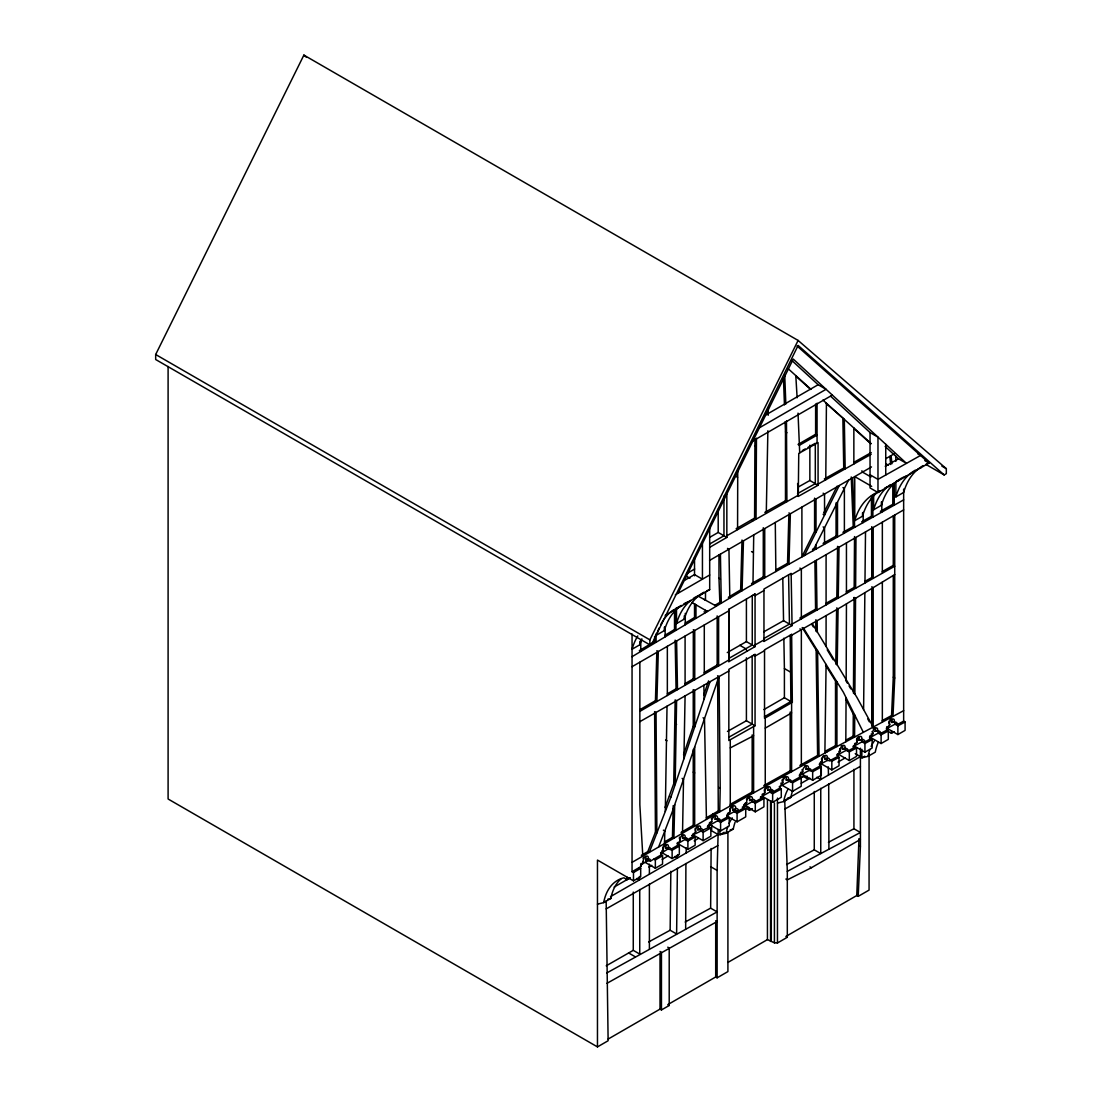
<?xml version="1.0" encoding="UTF-8"?>
<svg xmlns="http://www.w3.org/2000/svg" width="1102" height="1102" viewBox="0 0 1102 1102"><rect width="100%" height="100%" fill="white"/><g stroke="black" fill="none" stroke-linecap="round" stroke-linejoin="round"><path stroke-width="1.5" d="M845.813 741.784L846.074 697.635M846.171 679.645L846.446 603.855M853.292 714.206L854.739 715.033L854.573 737.059L853.141 736.232L853.292 714.206L846.074 699.701M846.308 591.884L854.174 587.449L854.532 536.578M855.978 537.418L855.62 588.275L854.174 587.449M826.431 403.236L825.77 479.769L824.337 478.943L843.746 468.033L845.179 468.86L844.311 419.38L826.266 403.566M863.596 709.55L864.863 592.697M864.96 583.013L865.511 531.908M645.262 862.411L655.346 868.238L662.55 864.078L662.55 855.758L660.663 853.237A2.287 1.322 -60 0 1 660.828 852.452M677.399 868.321L676.614 933.973L670.14 930.24L670.842 871.31M662.04 852.728L672.124 858.554L679.328 854.394L679.328 846.074L677.275 843.622A2.521 1.46 -60 0 1 677.565 842.479M677.565 854.587L677.523 857.962L674.934 856.461M677.675 846.143L677.716 842.768M681.711 835.082A2.493 1.433 -60 0 1 682.923 836.418L682.593 838.374L683.695 837.988A2.521 1.46 -60 0 1 685.017 839.118L687.276 839.82L693.337 836.322L692.965 834.586A2.19 1.267 -60 0 1 693.213 833.594M798.261 496.396L798.757 453.432L818.07 442.577L818.07 485.266L798.261 496.396L797.628 483.489M632.052 633.994L632.052 871.71L641.075 866.489L640.634 865.084L648.045 860.483A2.287 1.322 -60 0 0 646.846 859.45L645.579 859.891L645.951 857.755A2.245 1.295 -60 0 0 645.317 856.557M660.663 853.527L668.074 848.912A2.287 1.322 -60 0 0 666.875 847.879L665.608 848.32L665.98 846.198A2.245 1.295 -60 0 0 663.859 845.592M835.523 681.091L836.955 681.918L836.928 746.55L835.495 745.723L835.523 681.091L825.55 665.071M835.812 662.316L836.611 609.654M836.804 597.243L837.589 546.372L839.021 547.198L838.25 598.069L836.804 597.243L825.99 603.331M683.915 758.755L685.086 695.913M767.874 430.772L766.276 513.201L764.843 512.375L785.478 500.776L786.911 501.603L786.47 420.936M768.163 415.316L768.301 408.456M824.888 753.079L826.087 664.451M692.951 834.875L708.861 827.368L708.283 825.963A3.871 2.232 -60 0 1 708.503 824.861M706.299 817.822L718.27 811.003L717.636 679.19M717.595 675.746L719.041 676.587L720.212 788.247L719.716 811.843L718.27 811.003M756.454 438.224L756.041 518.959L754.594 518.119L736.136 528.74L737.569 529.58L737.734 470.499M664.52 843.609L664.823 831.004L663.376 830.164M665.305 811.444L667.027 706.203M664.41 841.997L672.454 837.355L673.212 805.59M673.735 783.729L675.154 699.922L676.6 700.748L675.168 784.555L673.735 783.729L665.112 807.408M674.699 804.749L673.901 838.181L672.454 837.355M685.899 863.541L685.664 929.041M686.16 852.976L686.27 847.879M606.747 972.983L717.126 911.891L710.638 908.144L711.134 848.485M711.754 825.687L711.616 830.798L718.091 834.545L610.494 896.656M667.757 947.183L669.203 948.009L669.203 1005.479L667.757 1004.652L715.694 976.978L717.126 977.818L717.126 870.428L718.228 829.434M728.835 661.655L728.918 609.213L755.049 594.019L755.049 646.626L728.835 661.655L728.918 609.213M727.499 548.397L728.945 549.237L729.813 598.083L728.367 597.256L740.654 589.887L742.004 540.021M743.451 540.862L742.087 590.713L740.654 589.887M775.877 569.899L787.531 563.37L788.867 514.62M639.835 709.716L655.442 700.707L656.82 652.37M764.733 528.561L764.733 577.792L763.287 576.966L751.523 583.564L752.969 584.391L753.727 534.925M855.221 753.63L860.414 756.619L784.72 800.327L787.31 871.365L787.31 937.292L785.864 936.466L856.777 895.527L858.968 838.608M856.777 895.527L858.21 896.353L860.414 846.391L860.414 748.23M882.234 720.57L891.559 715.57L893.281 677.179L893.281 575.464M894.728 515.047L894.728 678.019L892.992 716.396L891.559 715.57M754.594 518.119L754.939 439.092M712.663 816.706A2.893 1.667 -60 0 1 715.253 817.408L715.088 819.213L716.135 818.938A3.871 2.232 -60 0 1 717.967 820.315L720.295 820.907L727.031 817.202A5.097 2.948 -60 0 1 729.965 811.83L729.896 809.364M887.027 728.284L897.882 734.552L905.086 730.392L905.086 721.989L903.654 721.149L897.538 724.427A6.75 3.898 -60 0 0 894.108 722.127A3.499 2.011 -60 0 0 891.862 719.303A3.499 2.011 -60 0 0 889.727 724.744A5.097 2.948 -60 0 0 886.876 730.13L880.829 733.367A6.75 3.898 -60 0 0 877.412 731.067A3.499 2.011 -60 0 0 875.153 728.243A3.499 2.011 -60 0 0 873.018 733.684A5.097 2.948 -60 0 0 870.167 739.084L864.987 741.853A6.75 3.898 -60 0 0 861.571 739.538A3.499 2.011 -60 0 0 859.312 736.728A3.499 2.011 -60 0 0 857.177 742.156A5.097 2.948 -60 0 0 854.326 747.555L848.264 750.806A6.75 3.898 -60 0 0 844.835 748.506A3.499 2.011 -60 0 0 842.589 745.682A3.499 2.011 -60 0 0 840.454 751.109A5.097 2.948 -60 0 0 837.603 756.509L829.792 760.683L827.271 760.435A3.278 1.887 -60 0 0 825.825 758.699L824.723 758.892L824.875 757.033A2.356 1.364 -60 0 0 822.615 756.661M801.126 773.604L812.656 780.257L821.293 775.271L821.293 766.951L812.656 771.717L811.21 770.877A5.097 2.948 -60 0 0 808.386 768.741A4.133 2.383 -60 0 0 805.658 766.055A4.133 2.383 -60 0 0 802.697 771.813A5.097 2.948 -60 0 0 799.777 777.172L791.277 781.841A5.097 2.948 -60 0 0 788.453 779.706A4.133 2.383 -60 0 0 785.726 777.02A4.133 2.383 -60 0 0 782.764 782.778A5.097 2.948 -60 0 0 779.844 788.137L773.26 791.759A5.097 2.948 -60 0 0 770.436 789.624A4.133 2.383 -60 0 0 767.708 786.938A4.133 2.383 -60 0 0 764.76 792.696A5.097 2.948 -60 0 0 761.826 798.055L755.173 801.719A5.097 2.948 -60 0 0 752.335 799.584A4.133 2.383 -60 0 0 749.608 796.898A4.133 2.383 -60 0 0 746.66 802.655A5.097 2.948 -60 0 0 743.726 808.014L738.478 810.893L735.613 810.741A3.113 1.791 -60 0 0 734.139 809.626L732.678 810.011L732.885 807.738A2.121 1.226 -60 0 0 731.659 806.802A2.121 1.226 -60 0 0 730.006 808.799M742.28 807.174L743.726 808.014L743.492 806.512L752.514 801.553L755.173 801.719L752.501 801.402A3.389 1.956 -60 0 0 750.889 800.19L749.58 800.52L749.787 798.427A2.411 1.391 -60 0 0 747.624 797.848M760.38 797.228L761.826 798.055L761.413 796.65L770.794 791.498L773.26 791.759L770.766 791.305A3.637 2.108 -60 0 0 769.044 789.996L767.874 790.313L768.053 788.371A2.659 1.543 -60 0 0 766.234 787.324A2.659 1.543 -60 0 0 764.306 790.396L764.76 792.696M788.453 779.706L786.181 780.009L786.346 778.288A3.044 1.749 -60 0 0 784.252 777.089M808.386 768.741L806.017 769.168L806.182 767.378A2.92 1.681 -60 0 0 804.791 766.014M820.315 763.259L831.831 769.912L839.035 765.752L839.035 757.349L837.093 754.884A3.816 2.204 -60 0 1 837.258 754.154M852.893 746.729L854.326 747.555L853.967 745.875M727.031 817.202L727.031 815.439A3.113 1.791 -60 0 1 727.568 813.923M743.492 806.512L743.519 806.32A3.389 1.956 -60 0 1 743.946 804.997M702.732 830.894A3.692 2.135 -60 0 0 700.473 828.966L697.759 829.834L698.145 827.63A2.149 1.24 -60 0 0 697.084 826.472M844.835 748.506L842.286 748.988L842.727 747.004A2.204 1.267 -60 0 0 841.157 745.902M864.987 741.853L862.439 741.494A5.262 3.03 -60 0 0 860.18 739.979L858.83 740.255L859.312 738.106A1.984 1.143 -60 0 0 857.893 737.114M877.412 731.067L875.071 731.287L875.484 729.483A2.452 1.419 -60 0 0 873.142 728.711M894.108 722.127L891.711 722.43L892.124 720.57A2.369 1.364 -60 0 0 889.879 719.826M683.557 754.746L693.241 726.163L693.241 689.618L694.673 690.458L694.673 726.989L693.241 726.163M703.751 695.114L708.586 680.884M639.849 662.192L639.849 804.708L642.81 856.144L641.364 855.304L647.824 851.584L649.271 852.411L670.939 797.035L710.019 681.711M719.041 676.587L672.055 812.367L658.61 847.011M647.824 851.584L655.442 832.12L654.616 711.616L656.048 712.443L656.888 832.947L655.442 832.12M677.937 593.331L793.247 359.059L906.464 463.363L898.529 458.79L885.14 446.448M944.166 474.934L798.11 345.422L652.04 643.596L649.877 644.835L155.671 359.514L155.671 354.513L303.89 55.1L798.11 340.435L946.329 468.694L946.329 473.681L944.166 474.934L926.3 464.617M649.877 644.835L649.877 639.849L798.11 340.435M814.585 498.118L814.585 531.357L802.931 554.733L804.364 555.56L839.311 485.514M823.841 512.788L837.121 486.161M812.932 550.752L848.54 480.183M838.911 751.44L840.165 750.338L839.655 748.837M710.225 822.133L711.796 821.83A5.097 2.948 -60 0 0 708.861 827.203L707.415 826.528M820.604 762.033L821.913 760.945L821.555 759.154A2.356 1.364 -60 0 1 821.817 757.859M661.916 850.827L663.252 849.807L662.812 848.085M755.049 594.019L752.267 595.727L752.267 645.001L755.049 646.626M894.728 574.597L841.57 606.803L791.663 635.22M654.657 636.35L654.657 641.447L639.325 650.635L640.772 651.461L640.772 640.345M665.112 635.179L674.52 629.531L674.52 609.282M685.168 623.153L694.535 617.533L694.535 603.992L695.968 604.819L695.968 618.374L694.535 617.533M720.419 554.154L721.273 603.193L719.84 602.367L714.923 605.315L716.369 606.141L697.332 595.686M632.052 656.696L748.051 587.146L903.654 499.881M764.816 415.509L818.139 384.722L826.073 389.309L759.416 427.783M752.955 440.91L832.341 395.081M815.618 434.271L798.055 444.423L799.487 445.249L817.064 435.111L815.618 434.271L815.618 404.035M723.959 496.12L726.838 494.454L726.838 537.432L709.647 547.363M709.592 537.404L718.201 532.445L726.838 537.432M709.647 544.03L723.959 535.765L723.959 497.773M726.838 535.765L798.275 495.225M686.615 573.674L694.632 569.031M709.564 560.422L871.489 466.931M885.774 458.694L894.659 453.556M684.425 580.423L694.522 574.597L702.442 579.184L702.442 543.534M675.319 594.846L709.688 574.996M665.222 615.343L709.688 589.666L709.688 528.822M830.577 396.183L870.043 432.549L870.043 487.938L877.977 492.511L929.041 463.033L797.104 346.028M641.86 638.843A105.737 61.051 60 0 0 639.821 644.766L632.052 649.257A105.737 61.051 60 0 1 637.783 635.937M681.243 605.425A105.737 61.051 60 0 0 664.354 630.606L656.585 635.096A105.737 61.051 60 0 1 659.079 628.044M676.504 608.579L676.504 623.594L684.287 619.104A105.737 61.051 60 0 1 703.861 592.256M871.682 486.368L854.753 476.601L854.753 520.681L862.535 516.191A105.737 61.051 60 0 1 879.41 491.01M873.638 494.522L873.638 509.785L881.407 505.295A105.737 61.051 60 0 1 906.808 475.871M895.871 481.684L895.871 496.947L903.654 492.456A105.737 61.051 60 0 1 917.98 469.177M632.052 666.696L728.835 610.825M755.049 595.672L763.962 590.534M791.167 574.831L903.654 509.895M727.265 652.591L746.412 641.612L752.267 645.001L728.918 658.376M667.357 693.819L676.063 688.791L677.51 689.632L676.6 640.978M685.031 683.626L693.31 678.846L694.742 679.672L694.742 630.496L693.31 629.669M704.274 672.509L717.168 665.057L718.614 665.897L718.614 616.721M639.849 711.369L728.835 660.002M763.906 709.578L784.404 697.745L792.324 702.318L791.649 634.394L764.526 649.849L764.526 718.352L792.324 702.318M764.526 716.699L790.878 701.478L790.217 635.22L791.649 634.394M765.256 728.119L791.608 712.911L790.162 712.071L790.162 770.849L791.608 771.676L791.608 702.732M694.673 746.977L694.673 826.183L693.241 825.357L681.077 832.382L682.524 833.208L683.529 779.197L682.097 778.37M632.052 862.356L714.234 814.901L827.327 751.716L903.654 710.666M677.275 843.939L685.843 838.994L685.017 839.448L687.896 841.129L695.142 836.941L695.142 845.262L687.896 849.449L677.813 843.622M708.283 826.032L717.994 820.549L720.295 820.907A5.097 2.948 -60 0 0 717.471 818.758A4.133 2.383 -60 0 0 714.743 816.072A4.133 2.383 -60 0 0 711.796 821.83M648.045 860.814L650.469 861.075L661.104 854.932A3.692 2.135 -60 0 1 663.459 850.427A3.664 2.121 -60 0 1 665.801 844.876A3.664 2.121 -60 0 1 668.239 847.576A3.692 2.135 -60 0 1 670.498 849.504L677.882 845.248A3.692 2.135 -60 0 1 680.237 840.73A3.664 2.121 -60 0 1 682.565 835.192A3.664 2.121 -60 0 1 685.017 837.892A3.692 2.135 -60 0 1 687.276 839.82M632.052 871.71L633.485 872.536L640.689 868.376L640.689 876.696L633.485 880.856L597.463 860.07L597.463 1046.9L608.125 1040.743L606.155 900.789M653.899 859.092L655.346 859.918L662.55 855.758M670.677 849.408L672.124 850.234L679.328 846.074M697.759 829.834L699.081 829.365A2.19 1.267 -60 0 1 700.238 830.357L703.117 832.341L710.859 827.877L710.859 836.198L703.117 840.661L693.02 834.834M614.158 887.055L630.096 877.853M648.83 867.04L651.792 865.332M662.164 859.34L668.087 855.923M694.191 840.854L698.544 838.333M597.463 904.15L603.676 902.621A72.016 41.587 60 0 1 621.335 878.556L623.842 877.784L627.066 879.644L629.945 877.977M746.247 808.413L749.47 810.273L752.349 808.606M801.292 783.26L809.942 778.274M837.961 762.102L845.22 757.901M710.501 825.095L720.584 830.922L729.235 825.935L729.235 817.615L727.017 816.334M727.003 816.017L737.086 821.844L745.723 816.857L745.723 808.537L743.616 807.311M743.754 805.176L755.283 811.83L763.934 806.843L763.934 798.523L761.055 796.856M888.24 731.48L891.463 733.34L894.342 731.673M762.543 796.457L772.64 802.284L781.277 797.297L781.277 788.977L779.844 788.137M782.475 785.492L792.572 791.319L801.209 786.318L801.209 778.012L799.777 777.172M719.868 829.682L719.868 834.779L724.193 832.286M837.782 753.906L849.311 760.559L856.516 756.399L856.516 747.996L853.623 746.329M603.676 902.621L610.88 898.461A72.016 41.587 60 0 1 621.129 878.79M853.416 745.531L864.932 752.184L872.137 748.024L872.137 739.621L869.63 738.175M869.574 736.88L881.104 743.533L888.308 739.373L888.308 730.97L886.876 730.13M719.868 834.779L726.08 833.25L733.285 829.09A72.016 41.587 60 0 1 735.089 822.285M777.461 803.082L783.674 801.553L790.878 797.393A72.016 41.587 60 0 1 792.682 790.589M861.86 749.36L861.86 757.845L864.739 756.179M861.86 757.845L868.073 756.316L875.277 752.156A72.016 41.587 60 0 1 878.349 742.266M606.155 908.888L717.801 845.606M785.023 808.951L860.414 766.317M606.224 965.807L633.264 950.337L639.752 954.084L639.725 889.507M606.954 983.328L717.126 921.534L715.694 920.707M785.864 879.038L787.31 879.864L811.416 867.715L860.414 839.435M727.94 962.418L767.433 939.62L774.417 942.83L777.461 942.981L787.31 937.292M608.166 1039.062L660.015 1009.129L661.448 1009.955L669.203 1005.479M717.126 977.818L727.912 971.592L727.912 832.134M858.21 896.353L869.065 890.099L869.065 753.685M755.049 654.409L752.17 656.062L752.17 724.069L755.049 725.75L755.049 654.409L728.835 669.355L728.835 740.544L755.049 725.75M639.849 721.672L728.835 671.008M755.049 656.076L764.526 650.676M763.714 631.859L783.55 620.688L792.062 625.592L763.962 641.433L763.962 638.471L789.459 624.104L788.591 574.831M816.32 560.312L817.009 610.04L815.576 609.213L799.9 618.043L801.347 618.869L801.347 568.963L799.9 568.122M864.891 581.401L871.751 577.544L873.197 578.371L873.197 527.472M882.275 571.607L893.281 565.409L894.728 566.235L792.035 624.118M755.049 644.959L763.962 639.945M727.444 731.439L746.412 720.736L752.17 724.069L728.835 737.224M802.311 450.58L805.204 448.955M808.083 447.343L815.301 443.279L815.301 483.654L818.07 485.266M798 487.167L809.86 480.513L815.301 483.654L797.517 493.641M853.871 462.344L871.214 452.591M818.07 484.109L871.214 454.244M885.223 466.27L898.529 458.79M812.532 549.347L814.585 548.19L816.017 549.03L816.017 544.636M837.506 502.057L837.506 536.977L836.06 536.151L823.111 543.41L824.544 544.25L824.544 527.748L823.111 526.908M852.686 477.786L854.67 527.348L853.237 526.522L842.947 532.294L844.38 533.12L844.38 488.42L842.947 487.58M872.88 495.032L872.88 517.141L871.448 516.301L861.723 521.756L863.169 522.596L863.169 512.416M894.245 483.075L894.245 505.157L892.799 504.33L880.374 511.3L881.807 512.127L881.807 501.892M730.295 804.295L752.17 792.062L753.616 792.903L753.616 726.562M790.162 770.849L763.81 785.561L765.256 786.401L765.256 717.939M803.069 628.966L816.141 649.96L817.588 650.786L819.048 756.344L817.615 755.504L799.9 765.408L801.347 766.234L801.347 629.71L799.9 628.884M727.003 815.59L735.613 810.852L738.478 810.893A5.097 2.948 -60 0 0 735.64 808.758A4.133 2.383 -60 0 0 732.926 806.072A4.133 2.383 -60 0 0 729.965 811.83M779.169 786.883L789.073 781.442L791.277 781.841M789.845 781.015L792.572 782.764L801.209 778.012M799.184 775.863L808.909 770.518L811.21 770.877L819.86 766.124A3.692 2.135 -60 0 1 822.064 761.565A3.912 2.259 -60 0 1 824.503 755.834A3.912 2.259 -60 0 1 827.327 758.19A4.821 2.783 -60 0 1 829.792 760.683M821.293 766.951L819.502 764.692L827.271 760.435M717.705 820.701L720.584 822.367L729.235 817.615M734.207 811.623L737.086 813.29L745.723 808.537M752.404 801.609L755.283 803.275L763.934 798.523M769.747 792.062L772.64 793.729L781.277 788.977M648.637 941.962L670.14 930.24M685.182 922.03L710.638 908.144M835.495 745.723L825.88 750.889L827.327 751.716M845.826 740.158L853.141 736.232M837.065 755.201L845.881 750.476L848.264 750.806M853.94 746.164L862.453 741.605M869.45 737.858L878.638 732.94L880.829 733.367L878.583 732.734A5.73 3.306 -60 0 0 876.131 731.081L875.071 731.287M886.215 728.877L895.279 724.028L897.538 724.427L895.237 723.849A5.648 3.265 -60 0 0 892.813 722.209L891.711 722.43M830.398 760.366L831.831 761.207L839.035 757.349M847.259 750.669L849.311 751.853L856.516 747.996M862.053 741.811L864.932 743.478L872.137 739.621M878.225 733.161L881.104 734.827L888.308 730.97M895.003 724.179L897.882 725.846L905.086 721.989M786.635 864.533L814.268 849.835L820.756 853.568L820.756 788.316M828.428 842.3L853.926 828.745L860.414 832.478L787.31 871.365M730.268 747.886L753.616 735.764M732.678 810.011L735.64 808.758M749.58 800.52L752.335 799.584M801.333 777.489L803.84 776.717L807.063 778.577L807.063 776.083M665.608 848.32L668.239 847.576M645.579 859.891L648.21 859.133A3.692 2.135 -60 0 1 650.469 861.075M824.723 758.892L827.327 758.19M767.874 790.313L770.436 789.624M806.017 769.168L807.05 768.893A3.885 2.245 -60 0 1 808.882 770.284L808.909 770.518M786.181 780.009L787.145 779.748A4.009 2.314 -60 0 1 789.046 781.194L789.073 781.442M858.83 740.255L861.571 739.538M787.765 798.151L790.878 797.393M730.171 829.847L733.285 829.09M607.781 899.232L610.88 898.461M842.286 748.988L843.498 748.74A5.469 3.154 -60 0 1 845.854 750.324L845.881 750.476M682.593 838.374L685.017 837.892M715.088 819.213L717.471 818.758M668.074 849.243L670.498 849.504M941.866 466.118L946.329 468.694M917.87 453.941L920.514 455.47L877.977 479.37L870.043 474.797M924.812 460.581L929.041 463.033A105.737 61.051 60 0 0 926.066 464.19M870.043 432.549L877.977 437.122L877.977 492.511M885.65 463.653L888.46 465.278M861.723 470.912L863.169 471.739M862.535 472.111L870.993 476.987M785.092 421.79L785.478 431.901L786.911 432.742M754.594 445.938L756.041 446.765M823.111 493.2L824.544 494.04L824.544 515.102L823.111 514.276M736.136 476.491L737.569 477.318M788.908 512.94L790.354 513.78L788.977 564.196L787.531 563.37M814.585 531.357L816.017 532.197L816.017 498.958M871.751 586.815L873.197 587.642L873.197 727.044L856.943 697.428L812.215 623.512M751.771 519.717L753.203 520.543M751.523 551.592L752.969 552.419M836.638 607.96L838.085 608.786L837.217 664.85L835.784 664.01M815.714 619.875L817.161 620.702L817.312 631.956L815.879 631.115L815.742 621.473M893.281 677.179L894.728 678.019M718.972 554.981L718.972 578.274L720.419 579.115M802.201 627.561L803.647 628.402L843.374 692.235L863.348 732.348M685.706 575.823L689.935 578.274M704.054 599.336L705.487 600.163L705.487 591.664M835.495 683.157L836.928 683.984M706.024 610.646L707.47 611.472L691.863 602.436M704.054 611.83L705.487 612.657L705.487 610.329M783.853 638.21L784.404 668.556L790.878 672.303M739.841 645.317L745.696 648.692L747.032 651.144M674.52 629.531L675.967 630.358L675.967 608.428M654.657 641.447L656.089 642.273L656.089 633.774M155.671 354.513L649.877 639.849M656.861 650.703L658.307 651.544L656.888 701.533L655.442 700.707M816.871 777.268L820.756 779.513L820.756 762.708M703.062 717.76L704.495 718.6L706.437 819.406M675.154 723.532L676.6 724.372M858.968 845.565L860.414 846.391M665.594 739.965L667.027 740.792M693.241 772.116L694.673 772.943M718.766 787.42L720.212 788.247M746.509 806.072L749.47 807.78L749.47 810.273M809.984 866.888L811.416 867.715M712.787 814.061L714.234 814.901M669.506 796.209L670.939 797.035M707.966 826.211L710.859 827.877M692.263 835.275L695.142 836.941M691.891 835.495L693.337 836.322A3.692 2.135 -60 0 1 695.693 831.817A3.664 2.121 -60 0 1 698.021 826.266A3.664 2.121 -60 0 1 700.473 828.966M710.638 866.682L717.126 870.428M639.256 867.549L640.689 868.376M636.887 878.432L639.477 879.919L639.394 876.489M660.015 951.467L661.448 952.293L661.448 1009.955M628.553 952.913L635.028 956.66M597.463 1046.9L168.096 799.005L168.096 366.484M303.89 55.1L306.494 57.345M788.178 368.729L810.81 389.158M822.918 400.067L871.076 443.527M795.616 375.906L810.617 389.447M853.651 428.279L870.856 443.803M791.635 360.299L818.139 384.722M782.764 782.778L782.048 780.615A3.044 1.749 -60 0 1 782.213 779.803M802.697 771.813L802.077 769.595M873.018 733.684L872.04 731.535M680.237 840.73L679.424 838.512A2.493 1.433 -60 0 1 679.686 837.079M811.623 624.09L813.331 626.9M827.216 649.849L833.208 659.767M845.606 680.251L847.342 683.116M849.091 685.995L850.827 688.874M889.727 724.744L888.804 722.554A2.369 1.364 -60 0 1 889.011 721.149M867.756 718.931L869.354 721.838M746.66 802.655L745.186 803.275A3.389 1.956 -60 0 0 744.497 804.061M840.165 750.338L840.454 751.109M856.529 739.773L857.177 742.156M643.224 861.378L643.43 861.984A3.692 2.135 -60 0 0 641.075 866.489M695.693 831.817L695.114 829.434A2.149 1.24 -60 0 1 695.348 828.194M891.05 455.636L891.986 463.708M889.796 456.421L890.733 464.493M795.809 375.617L797.118 397.781M798.027 413.126L799.708 452.894M851.24 476.959L853.237 526.522M784.748 375.41L785.836 404.076M783.439 377.945L784.459 404.93M775.863 571.552L775.285 522.472M718.972 578.274L719.84 602.367M819.502 764.692L819.489 764.32A2.149 1.24 -60 0 1 819.819 763.107M828.277 766.84L828.47 775.064M828.69 783.921L828.911 849.229M703.861 685.224L704.123 699.109M675.154 640.152L676.063 688.791M842.865 418.54L843.746 468.033M792.062 625.592L791.14 573.357L763.962 589.047L763.962 641.433M782.792 578.206L783.55 620.688M665.029 626.79L665.209 636.818M814.901 561.193L815.576 609.213M816.141 649.96L817.615 755.504M903.654 489.068L903.654 721.149M897.882 725.846L897.882 734.552M895.871 456.256L895.871 461.339M893.281 515.915L893.281 565.409M892.799 483.943L892.799 504.33M891.463 730.846L891.463 733.34M885.746 444.285L885.746 475.003M882.344 522.183L882.344 573.219M882.344 582.104L882.344 722.127M881.407 501.906L881.407 505.295M881.104 734.827L881.104 743.533M871.751 526.646L871.751 577.544M871.751 588.537L871.751 726.218M871.448 495.9L871.448 516.301M864.932 743.478L864.932 752.184M862.535 512.802L862.535 516.191M853.857 427.989L853.857 463.983M853.926 769.361L853.926 828.745M849.311 751.853L849.311 760.559M846.446 542.914L846.446 593.455M836.06 502.884L836.06 536.151M831.831 761.207L831.831 769.912M826.087 554.664L826.087 604.929M826.087 615.619L826.087 646.447M817.064 403.194L817.064 443.142M814.268 791.443L814.268 849.835M812.656 771.717L812.656 780.257M809.86 445.194L809.86 480.513M801.898 507.113L801.898 556.951M792.572 782.764L792.572 791.319M785.478 431.901L785.478 500.776M784.404 668.556L784.404 697.745M777.461 798.096L777.461 942.981M774.417 802.931L774.417 942.83M772.64 793.729L772.64 802.284M771.276 801.113L771.276 941.025M770.56 801.526L770.56 941.439M767.433 799.721L767.433 939.62M763.287 527.734L763.287 576.966M755.283 803.275L755.283 811.83M752.17 734.924L752.17 792.062M746.412 599.144L746.412 641.612M746.412 657.825L746.412 720.736M737.086 813.29L737.086 821.844M730.268 739.731L730.268 805.934M720.584 822.367L720.584 830.922M718.201 509.317L718.201 532.445M717.168 615.894L717.168 665.057M715.694 922.415L715.694 976.978M704.288 624.986L704.288 674.162M703.117 832.341L703.117 840.661M694.522 557.626L694.535 575.767M693.31 631.363L693.31 678.846M693.241 749.401L693.241 825.357M687.896 841.129L687.896 849.449M685.279 613.346L685.279 624.779M685.086 636.074L685.086 685.251M684.287 615.866L684.287 619.104M672.124 850.234L672.124 858.554M667.344 646.323L667.344 695.5M664.354 627.231L664.354 630.606M660.015 953.161L660.015 1009.129M655.346 859.918L655.346 868.238M649.395 864.188L649.395 874.203M649.395 884.079L649.395 948.822M639.821 641.378L639.821 644.766M633.485 872.536L633.485 880.856M633.264 892.069L633.264 950.337M627.066 877.151L627.066 879.644M895.871 496.947A105.737 61.051 60 0 1 915.445 470.099M918.283 468.681A105.737 61.051 60 0 1 921.258 467.523M920.528 467.276A105.737 61.051 60 0 1 923.228 465.609M643.43 861.984A3.664 2.121 -60 0 1 645.758 856.433A3.664 2.121 -60 0 1 648.21 859.133M799.542 774.458A3.885 2.245 -60 0 1 799.708 774.086M800.589 772.681A3.885 2.245 -60 0 1 801.126 772.103M856.709 738.602A1.984 1.143 -60 0 1 857.012 738.009M854.56 744.139A3.609 2.08 -60 0 1 855.193 743.175M869.96 735.943A4.077 2.356 -60 0 1 870.153 735.544M871.145 734.139A4.077 2.356 -60 0 1 871.42 733.849M886.559 727.389A3.981 2.3 -60 0 1 886.903 726.631M780.891 783.274A4.009 2.314 -60 0 1 781.166 782.985M783.026 778.191A3.044 1.749 -60 0 1 783.618 777.557M762.074 794.652A3.637 2.108 -60 0 1 762.488 793.991M746.509 799.625A2.411 1.391 -60 0 1 747.156 798.358M727.912 813.372A3.113 1.791 -60 0 1 728.546 812.642M711.327 818.841A2.893 1.667 -60 0 1 711.644 818.056M709.206 823.373A3.871 2.232 -60 0 1 709.674 822.712M662.853 847.466A2.245 1.295 -60 0 1 663.06 846.791M643.031 858.362A2.245 1.295 -60 0 1 643.375 857.714M640.799 864.023A2.287 1.322 -60 0 1 641.02 863.5M868.073 756.316A72.016 41.587 60 0 1 869.891 749.512M871.145 746.426A72.016 41.587 60 0 1 874.313 741.012M726.08 833.25A72.016 41.587 60 0 1 727.885 826.445M729.138 823.359A72.016 41.587 60 0 1 732.32 817.932M801.126 777.723A72.016 41.587 60 0 1 803.413 775.96M783.674 801.553A72.016 41.587 60 0 1 788.219 788.825M873.638 509.785A105.737 61.051 60 0 1 890.512 484.604M896.05 481.519A105.737 61.051 60 0 1 899.025 480.362M854.753 520.681A105.737 61.051 60 0 1 880.14 491.258M884.947 487.924A105.737 61.051 60 0 1 887.923 486.767M660.608 624.806A105.737 61.051 60 0 1 673.46 609.916M676.16 608.249A105.737 61.051 60 0 1 681.973 605.673M683.943 603.758A105.737 61.051 60 0 1 689.756 601.182M676.504 623.594A105.737 61.051 60 0 1 690.83 600.314M693.392 598.414A105.737 61.051 60 0 1 696.092 596.747M698.93 595.328A105.737 61.051 60 0 1 701.905 594.157M706.713 590.837A105.737 61.051 60 0 1 709.688 589.666M854.105 597.504L853.444 693.186L854.876 694.026L855.551 598.331L854.105 597.504"/></g></svg>
